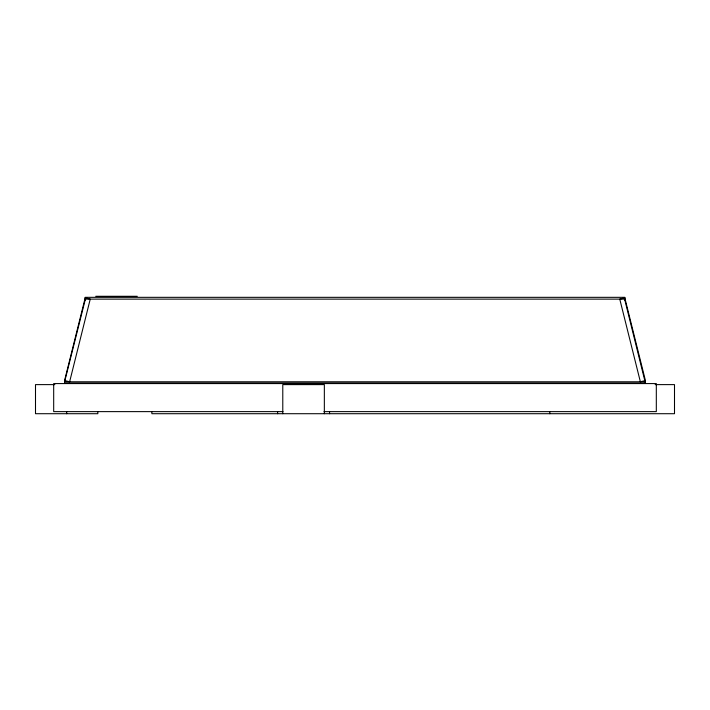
<?xml version="1.0" encoding="UTF-8"?>
<svg xmlns="http://www.w3.org/2000/svg" width="710" height="710" viewBox="0 0 710 710"><rect width="100%" height="100%" fill="white"/><g stroke="black" fill="none" stroke-linecap="round" stroke-linejoin="round"><path stroke-width="1.06" d="M64.592 381.785L85.377 299.123L624.622 299.123L645.408 383.045L64.592 383.045L64.592 381.785L645.408 381.785M95.726 296.292L137.287 296.292M54.847 384.616L35.5 384.616L35.5 413.708L97.838 413.708L97.838 411.551M655.153 384.616L674.5 384.616L674.5 413.708L151.869 413.708L151.869 411.551M282.997 411.623L53.685 411.623L53.685 383.577L656.315 383.577L656.315 411.623L323.982 411.623M624.8 300.454L624.8 297.33L85.2 297.33L85.2 300.454M549.815 411.551L549.815 413.708M329.546 411.551L329.546 413.708M324.346 413.708L324.346 384.616L282.784 384.616L282.784 413.708M277.592 411.551L277.592 413.708M66.669 411.551L66.669 413.708M85.209 297.863L64.592 380.533L69.633 381.785L90.241 299.123L85.209 297.863M624.8 297.863L619.759 299.123L640.367 381.785L645.408 380.533L624.8 297.863"/></g></svg>
